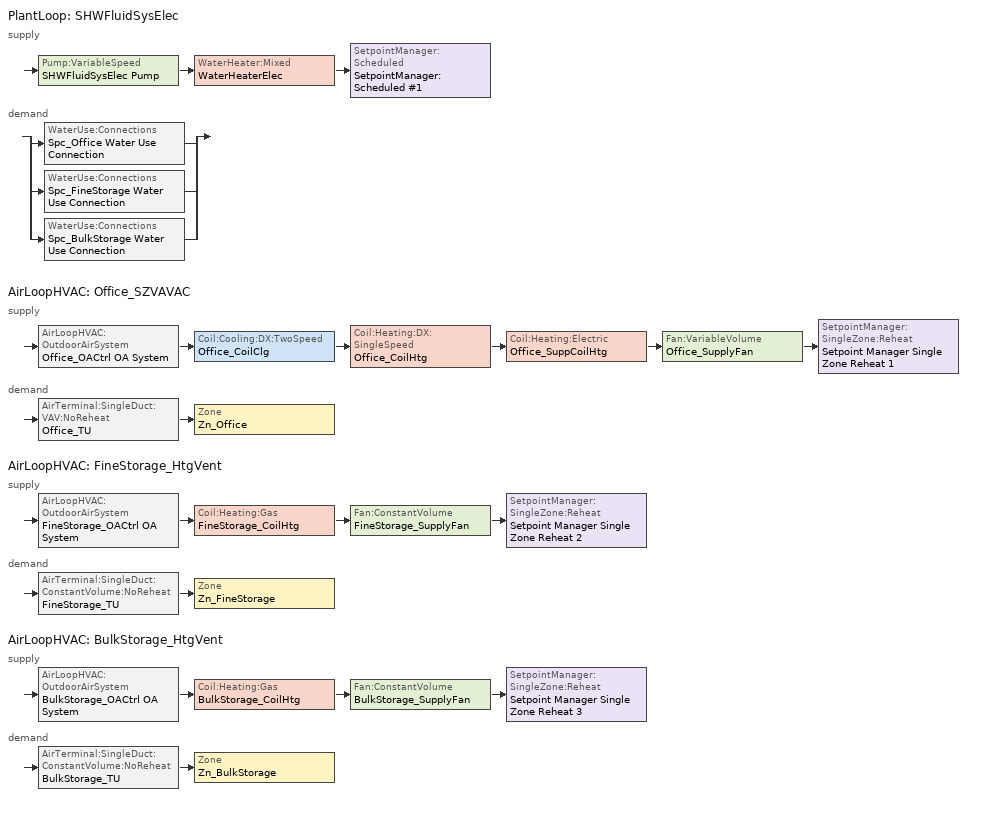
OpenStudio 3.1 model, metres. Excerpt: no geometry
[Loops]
PlantLoop 'SHWFluidSysElec'
 supply: Pump:VariableSpeed 'SHWFluidSysElec Pump' > WaterHeater:Mixed 'WaterHeaterElec' > SetpointManager:Scheduled 'SetpointManager:Scheduled #1'
 demand: split
  | WaterUse:Connections 'Spc_Office Water Use Connection'
  | WaterUse:Connections 'Spc_FineStorage Water Use Connection'
  | WaterUse:Connections 'Spc_BulkStorage Water Use Connection'
AirLoopHVAC 'Office_SZVAVAC'
 supply: AirLoopHVAC:OutdoorAirSystem 'Office_OACtrl OA System' > Coil:Cooling:DX:TwoSpeed 'Office_CoilClg' > Coil:Heating:DX:SingleSpeed 'Office_CoilHtg' > Coil:Heating:Electric 'Office_SuppCoilHtg' > Fan:VariableVolume 'Office_SupplyFan' > SetpointManager:SingleZone:Reheat 'Setpoint Manager Single Zone Reheat 1'
 demand: AirTerminal:SingleDuct:VAV:NoReheat 'Office_TU' > Zone 'Zn_Office'
AirLoopHVAC 'FineStorage_HtgVent'
 supply: AirLoopHVAC:OutdoorAirSystem 'FineStorage_OACtrl OA System' > Coil:Heating:Gas 'FineStorage_CoilHtg' > Fan:ConstantVolume 'FineStorage_SupplyFan' > SetpointManager:SingleZone:Reheat 'Setpoint Manager Single Zone Reheat 2'
 demand: AirTerminal:SingleDuct:ConstantVolume:NoReheat 'FineStorage_TU' > Zone 'Zn_FineStorage'
AirLoopHVAC 'BulkStorage_HtgVent'
 supply: AirLoopHVAC:OutdoorAirSystem 'BulkStorage_OACtrl OA System' > Coil:Heating:Gas 'BulkStorage_CoilHtg' > Fan:ConstantVolume 'BulkStorage_SupplyFan' > SetpointManager:SingleZone:Reheat 'Setpoint Manager Single Zone Reheat 3'
 demand: AirTerminal:SingleDuct:ConstantVolume:NoReheat 'BulkStorage_TU' > Zone 'Zn_BulkStorage'
[Sizing:Zone] Zone Cooling Design Supply Air Temperature Input Method=TemperatureDifference; Zone Cooling Design Supply Air Temperature {C}=14; Zone Cooling Design Supply Air Temperature Difference {deltaC}=11.1111; Zone Heating Design Supply Air Temperature Input Method=TemperatureDifference; Zone Heating Design Supply Air Temperature {C}=40; Zone Heating Design Supply Air Temperature Difference {deltaC}=13.8889; Zone Cooling Design Supply Air Humidity Ratio {kg-H2O/kg-air}=0.0085; Zone Heating Design Supply Air Humidity Ratio {kg-H2O/kg-air}=0.008; Zone Heating Sizing Factor=1; Zone Cooling Sizing Factor=1; Cooling Design Air Flow Method=DesignDay; Cooling Minimum Air Flow per Zone Floor Area {m3/s-m2}=0; Cooling Minimum Air Flow {m3/s}=0; Cooling Minimum Air Flow Fraction=0; Heating Maximum Air Flow per Zone Floor Area {m3/s-m2}=0; Heating Maximum Air Flow {m3/s}=0; Account for Dedicated Outdoor Air System=No; Dedicated Outdoor Air System Control Strategy=NeutralSupplyAir; Dedicated Outdoor Air Low Setpoint Temperature for Design {C}=autosize; Dedicated Outdoor Air High Setpoint Temperature for Design {C}=autosize
Name | Heating Design Air Flow Method | Heating Maximum Air Flow Fraction
Zn_Office | DesignDayWithLimit | 0.5
Zn_FineStorage; Zn_BulkStorage | DesignDay | 0
[Zone equipment]
Zn_Office: Office_TU
Zn_FineStorage: FineStorage_TU
Zn_BulkStorage: BulkStorage_TU
[PlantLoop]
SHWFluidSysElec: Glycol Concentration=0; Plant Loop Volume {m3}=Autocalculate; Load Distribution Scheme=Optimal
[Sizing:Plant]
SHWFluidSysElec: Loop Type=Heating; Design Loop Exit Temperature {C}=57.2222; Loop Design Temperature Difference {deltaC}=44.4444; Sizing Option=NonCoincident; Zone Timesteps in Averaging Window=1; Coincident Sizing Factor Mode=None
[WaterHeater:Mixed]
WaterHeaterElec: Tank Volume {m3}=0.113562; Setpoint Temperature Schedule=WaterHeaterElec Setpoint Temp; Deadband Temperature Difference {deltaC}=2; Maximum Temperature Limit {C}=82.22; Heater Control Type=Cycle; Heater Maximum Capacity {W}=8743.98; Heater Fuel Type=Electricity; Heater Thermal Efficiency=0.99; Off Cycle Parasitic Fuel Consumption Rate {W}=0; Off Cycle Parasitic Heat Fraction to Tank=0.8; On Cycle Parasitic Fuel Consumption Rate {W}=0; Ambient Temperature Indicator=Schedule; Ambient Temperature Schedule=WaterHeaterElec Ambient Temperature; Off Cycle Loss Coefficient to Ambient Temperature {W/K}=0.698363; On Cycle Loss Coefficient to Ambient Temperature {W/K}=0.698363; Use Side Effectiveness=1; Source Side Effectiveness=1; Use Side Design Flow Rate {m3/s}=autosize; Source Side Design Flow Rate {m3/s}=autosize; Indirect Water Heating Recovery Time {hr}=1.5; Source Side Flow Control Mode=IndirectHeatPrimarySetpoint
[Pump:VariableSpeed]
SHWFluidSysElec Pump: Rated Pump Head {Pa}=0; Pump Control Type=Intermittent; Skin Loss Radiative Fraction=0.5; Design Power Sizing Method=PowerPerFlowPerPressure; Design Electric Power per Unit Flow Rate {W/(m3/s)}=348701.1; Design Shaft Power per Unit Flow Rate per Unit Head {W-s/m3-Pa}=1.28205; Design Minimum Flow Rate Fraction=0
[SetpointManager:Scheduled]
SetpointManager:Scheduled #1: Control Variable=Temperature; Schedule=SHWFluidSysElec Supply Temp Schedule; Setpoint Node or NodeList=SHWFluidSysElec Supply Mixer Outlet Node
[WaterUse:Connections] Drain Water Heat Exchanger Type=None; Drain Water Heat Exchanger Destination=Plant
Name | Water Use Equipment Name 1
Spc_Office Water Use Connection | Spc_Office Water Use Equipment
Spc_FineStorage Water Use Connection | Spc_FineStorage Water Use Equipment
Spc_BulkStorage Water Use Connection | Spc_BulkStorage Water Use Equipment
[WaterUse:Equipment:Definition]
Name | Peak Flow Rate {m3/s} | Target Temperature Schedule
Spc_Office Water Use Definition | 2.41296e-06 | Spc_Office Target SHW Temp
Spc_FineStorage Water Use Definition | 2.83879e-06 | Spc_FineStorage Target SHW Temp
Spc_BulkStorage Water Use Definition | 6.52921e-06 | Spc_BulkStorage Target SHW Temp
[WaterUse:Equipment] Flow Rate Fraction Schedule=WarehouseServiceHotWater
Name | Water Use Equipment Definition
Spc_Office Water Use Equipment | Spc_Office Water Use Definition
Spc_FineStorage Water Use Equipment | Spc_FineStorage Water Use Definition
Spc_BulkStorage Water Use Equipment | Spc_BulkStorage Water Use Definition
[AirLoopHVAC] Availability Schedule=WarehouseHVACAvail; Design Return Air Flow Fraction of Supply Air Flow=1
Name | Design Supply Air Flow Rate {m3/s}
Office_SZVAVAC | 1.21437
FineStorage_HtgVent | 2.90171
BulkStorage_HtgVent | 12.9544
[Sizing:System] Type of Load to Size On=Sensible; Design Outdoor Air Flow Rate {m3/s}=Autosize; Preheat Design Temperature {C}=5.68434e-14; Preheat Design Humidity Ratio {kg-H2O/kg-Air}=0; Precool Design Temperature {C}=5.68434e-14; Precool Design Humidity Ratio {kg-H2O/kg-Air}=0; Central Heating Design Supply Air Temperature {C}=35; Sizing Option=NonCoincident; 100% Outdoor Air in Cooling=No; 100% Outdoor Air in Heating=No; Central Cooling Design Supply Air Humidity Ratio {kg-H2O/kg-Air}=0.0085; Central Heating Design Supply Air Humidity Ratio {kg-H2O/kg-Air}=0.008; Cooling Design Air Flow Method=DesignDay; Cooling Design Air Flow Rate {m3/s}=0; Heating Design Air Flow Method=DesignDay; Heating Design Air Flow Rate {m3/s}=0; System Outdoor Air Method=ZoneSum; Zone Maximum Outdoor Air Fraction=1; Cooling Supply Air Flow Rate Per Floor Area {m3/s-m2}=0.00996765; Cooling Fraction of Autosized Cooling Supply Air Flow Rate=1; Cooling Supply Air Flow Rate Per Unit Cooling Capacity {m3/s-W}=3.94755e-05; Heating Supply Air Flow Rate Per Floor Area {m3/s-m2}=0.00996765; Heating Fraction of Autosized Heating Supply Air Flow Rate=1; Heating Fraction of Autosized Cooling Supply Air Flow Rate=1; Heating Supply Air Flow Rate Per Unit Heating Capacity {m3/s-W}=3.15882e-05; Cooling Design Capacity Method=CoolingDesignCapacity; Cooling Design Capacity {W}=autosize; Cooling Design Capacity Per Floor Area {W/m2}=234.7; Fraction of Autosized Cooling Design Capacity=1; Heating Design Capacity Method=HeatingDesignCapacity; Heating Design Capacity {W}=autosize; Heating Design Capacity Per Floor Area {W/m2}=157; Fraction of Autosized Heating Design Capacity=1; Central Cooling Capacity Control Method=OnOff
Name | Central Heating Maximum System Air Flow Ratio | Central Cooling Design Supply Air Temperature {C}
Office_SZVAVAC | 0.5 | 12.7778
FineStorage_HtgVent; BulkStorage_HtgVent | 1 | 12.8
[Fan:VariableVolume]
Office_SupplyFan: Availability Schedule=Always On Discrete; Fan Total Efficiency=0.58175; Pressure Rise {Pa}=917.541; Maximum Flow Rate {m3/s}=1.21437; Fan Power Minimum Flow Rate Input Method=FixedFlowRate; Fan Power Minimum Flow Fraction=0; Fan Power Minimum Air Flow Rate {m3/s}=0.607184; Motor Efficiency=0.895; Motor In Airstream Fraction=1; Fan Power Coefficient 1=0.027828; Fan Power Coefficient 2=0.026583; Fan Power Coefficient 3=-0.087069; Fan Power Coefficient 4=1.03092; Fan Power Coefficient 5=0
[Coil:Heating:Electric]
Office_SuppCoilHtg: Availability Schedule=Office_SuppCoilHtg AvailSch; Nominal Capacity {W}=17285
[Coil:Heating:DX:SingleSpeed]
Office_CoilHtg: Availability Schedule=Always On Discrete; Rated Total Heating Capacity {W}=22305; Rated COP {W/W}=3.77622; Rated Air Flow Rate {m3/s}=1.21437; Rated Supply Fan Power Per Volume Flow Rate {W/(m3/s)}=773.3; Total Heating Capacity Function of Temperature Curve=CoilHtgHPQRatio_fToadbSI; Total Heating Capacity Function of Flow Fraction Curve=CoilHtgHPQRatio_fCFMRatio; Energy Input Ratio Function of Temperature Curve=CoilHtgHPEIRRatio_fToadbSI; Energy Input Ratio Function of Flow Fraction Curve=CoilHtgHPEIRRatio_fCFMRatio; Part Load Fraction Correlation Curve=CoilHtgHPEIRRatio_fQFrac; Defrost Energy Input Ratio Function of Temperature Curve=Office_CoilHtg Defrost Curve; Minimum Outdoor Dry-Bulb Temperature for Compressor Operation {C}=-8.33333; Maximum Outdoor Dry-Bulb Temperature for Defrost Operation {C}=4.44444; Crankcase Heater Capacity {W}=60.7879; Maximum Outdoor Dry-Bulb Temperature for Crankcase Heater Operation {C}=10; Defrost Strategy=ReverseCycle; Defrost Control=Timed; Defrost Time Period Fraction=0.058333; Resistive Defrost Heater Capacity {W}=2000
[Coil:Cooling:DX:TwoSpeed]
Office_CoilClg: Availability Schedule=Always On Discrete; Rated High Speed Total Cooling Capacity {W}=22305; Rated High Speed Sensible Heat Ratio=Autosize; Rated High Speed COP {W/W}=3.90941; Rated High Speed Air Flow Rate {m3/s}=1.21437; Unit Internal Static Air Pressure {Pa}=773.3; Total Cooling Capacity Function of Temperature Curve=CoilClgDXQRatio_fTwbToadbSI; Total Cooling Capacity Function of Flow Fraction Curve=CoilClgDXDblQRatio_fCFMRatio; Energy Input Ratio Function of Temperature Curve=CoilClgDXEIRRatio_fTwbToadbSI; Energy Input Ratio Function of Flow Fraction Curve=CoilClgDXDblEIRRatio_fCFMRatio; Part Load Fraction Correlation Curve=CoilClgDXEIRRatio_fQFrac; Rated Low Speed Total Cooling Capacity {W}=11152.5; Rated Low Speed Sensible Heat Ratio=Autosize; Rated Low Speed COP {W/W}=3.90941; Rated Low Speed Air Flow Rate {m3/s}=0.607186; Low Speed Total Cooling Capacity Function of Temperature Curve=CoilClgDXQRatio_fTwbToadbSI 1; Low Speed Energy Input Ratio Function of Temperature Curve=CoilClgDXEIRRatio_fTwbToadbSI 1; Condenser Type=AirCooled; Minimum Outdoor Dry-Bulb Temperature for Compressor Operation {C}=-25; High Speed Evaporative Condenser Effectiveness=0; High Speed Evaporative Condenser Air Flow Rate {m3/s}=Autosize; High Speed Evaporative Condenser Pump Rated Power Consumption {W}=Autosize; Low Speed Evaporative Condenser Effectiveness=0; Low Speed Evaporative Condenser Air Flow Rate {m3/s}=Autosize; Low Speed Evaporative Condenser Pump Rated Power Consumption {W}=Autosize; Basin Heater Capacity {W/K}=0; Basin Heater Setpoint Temperature {C}=10
[Controller:OutdoorAir] Minimum Outdoor Air Flow Rate {m3/s}=0; Maximum Outdoor Air Flow Rate {m3/s}=Autosize; Economizer Control Action Type=ModulateFlow; Lockout Type=NoLockout; Minimum Limit Type=FixedMinimum; High Humidity Control=No
Name | Economizer Control Type | Economizer Maximum Limit Dry-Bulb Temperature {C} | Economizer Maximum Limit Enthalpy {J/kg} | Minimum Outdoor Air Schedule | Maximum Fraction of Outdoor Air Schedule | Controller Mechanical Ventilation | Heat Recovery Bypass Control Type
Office_OACtrl | FixedDryBulb | 23.8889 | 116300 | Office_OACtrl Schedule | Office_OACtrl Max OA Schedule | Office_OACtrl Mech Vent Controller | BypassWhenOAFlowGreaterThanMinimum
FineStorage_OACtrl | NoEconomizer |  | 64000 | FineStorage_OACtrl Schedule |  | FineStorage_OACtrl Mech Vent Controller | BypassWhenWithinEconomizerLimits
BulkStorage_OACtrl | NoEconomizer |  | 64000 | BulkStorage_OACtrl Schedule |  | BulkStorage_OACtrl Mech Vent Controller | BypassWhenWithinEconomizerLimits
[Controller:MechanicalVentilation] Availability Schedule=Always On Discrete; System Outdoor Air Method=ZoneSum
Office_OACtrl Mech Vent Controller; FineStorage_OACtrl Mech Vent Controller; BulkStorage_OACtrl Mech Vent Controller
[AirLoopHVAC:OutdoorAirSystem]
Name | Controller
Office_OACtrl OA System | Office_OACtrl
FineStorage_OACtrl OA System | FineStorage_OACtrl
BulkStorage_OACtrl OA System | BulkStorage_OACtrl
[SetpointManager:SingleZone:Reheat]
Name | Minimum Supply Air Temperature {C} | Maximum Supply Air Temperature {C} | Control Zone | Setpoint Node or NodeList
Setpoint Manager Single Zone Reheat 1 | 12.7778 | 35 | Zn_Office | Office_SupplyFan Outlet Node
Setpoint Manager Single Zone Reheat 2 | -99 | 99 | Zn_FineStorage | FineStorage_SupplyFan Outlet Node
Setpoint Manager Single Zone Reheat 3 | -99 | 99 | Zn_BulkStorage | BulkStorage_SupplyFan Outlet Node
[Fan:ConstantVolume] Availability Schedule=Always On Discrete; Motor In Airstream Fraction=1
Name | Fan Total Efficiency | Pressure Rise {Pa} | Maximum Flow Rate {m3/s} | Motor Efficiency
FineStorage_SupplyFan | 0.58175 | 764.618 | 2.90171 | 0.895
BulkStorage_SupplyFan | 0.6084 | 780.298 | 12.9544 | 0.936
[Coil:Heating:Gas] Availability Schedule=Always On Discrete; Gas Burner Efficiency=0.81; Parasitic Electric Load {W}=0; Part Load Fraction Correlation Curve=CoilHtgFurnFIRRatio_fQRatio; Parasitic Gas Load {W}=0
Name | Nominal Capacity {W}
FineStorage_CoilHtg | 99388.9
BulkStorage_CoilHtg | 426662
[AirTerminal:SingleDuct:VAV:NoReheat]
Office_TU: Availability Schedule=Always On Discrete; Maximum Air Flow Rate {m3/s}=1.21437; Zone Minimum Air Flow Input Method=FixedFlowRate; Constant Minimum Air Flow Fraction=0.3; Fixed Minimum Air Flow Rate {m3/s}=0.607184; Control For Outdoor Air=No
[AirTerminal:SingleDuct:ConstantVolume:NoReheat] Availability Schedule=Always On Discrete
Name | Maximum Air Flow Rate {m3/s}
FineStorage_TU | 2.90171
BulkStorage_TU | 12.9544
[Curve:Biquadratic]
Name | Coefficient1 Constant | Coefficient2 x | Coefficient3 x**2 | Coefficient4 y | Coefficient5 y**2 | Coefficient6 x*y | Minimum Value of x | Maximum Value of x | Minimum Value of y | Maximum Value of y | Minimum Curve Output | Maximum Curve Output
CoilClgDXQRatio_fTwbToadbSI; CoilClgDXQRatio_fTwbToadbSI 1 | 0.86779 | 0.014245 | 0.000554 | -0.007569 | 3.2e-05 | -0.000191 | 13.89 | 25 | 23.89 | 46.11 | 0.77 | 1.29
CoilClgDXEIRRatio_fTwbToadbSI; CoilClgDXEIRRatio_fTwbToadbSI 1 | 0.116709 | 0.028458 | -0.000411 | 0.021422 | 0.000162 | -0.00068 | 13.89 | 25 | 23.89 | 46.11 | 0.77 | 1.33
Office_CoilHtg Defrost Curve | 1 | 0 | 0 | 0 | 0 | 0 | 0 | 1 | 0 | 1
[Curve:Cubic]
Name | Coefficient1 Constant | Coefficient2 x | Coefficient3 x**2 | Coefficient4 x**3 | Minimum Value of x | Maximum Value of x | Minimum Curve Output | Maximum Curve Output
CoilClgDXEIRRatio_fQFrac | 0 | 5.1091 | -8.5515 | 4.4744 | 0.7 | 1 | 0.92 | 1
CoilClgDXDblEIRRatio_fCFMRatio | 1.00795 | 0.345441 | -0.692289 | 0.338899 | 0 | 100
CoilHtgHPQRatio_fToadbSI | 0.729009 | 0.031928 | 0.000136 | -9e-06 | 0 | 10 | 0.17 | 1.05
CoilHtgHPEIRRatio_fToadbSI | 1.21829 | -0.036117 | 0.00142 | -2.7e-05 | 0 | 10 | 0.97 | 3.18
CoilClgDXDblQRatio_fCFMRatio | 0.472786 | 1.24334 | -1.03871 | 0.322578 | 0 | 100 | 0.47
[Curve:Quadratic]
Name | Coefficient1 Constant | Coefficient2 x | Coefficient3 x**2 | Minimum Value of x | Maximum Value of x | Minimum Curve Output | Maximum Curve Output
CoilHtgHPQRatio_fCFMRatio | 0.84 | 0.16 | 0 | 0 | 100 | 0.84
CoilHtgHPEIRRatio_fQFrac | 0.85 | 0.15 | 0 | 0 | 1 | 0.85 | 1
CoilHtgHPEIRRatio_fCFMRatio | 1.3824 | -0.4336 | 0.0512 | 0 | 1
CoilHtgFurnFIRRatio_fQRatio | 0.01861 | 1.09421 | -0.112819 | 0.7 | 1 | 0.73 | 1
[Schedule:Day]
OnDay; AllOnHVACAvailDay; Office_OACtrl Schedule Week 1 Summer; Office_OACtrl Schedule Week 1 Winter; FineStorage_OACtrl Schedule Week 1 Summer; FineStorage_OACtrl Schedule Week 1 Winter; BulkStorage_OACtrl Schedule Week 1 Summer; BulkStorage_OACtrl Schedule Week 1 Winter: 1, 0, 1, 2, 0, 1, 3, 0, 1, 4, 0, 1, 5, 0, 1, 6, 0, 1, 7, 0, 1, 8, 0, 1, 9, 0, 1, 10, 0, 1, 11, 0, 1, 12, 0, 1, 13, 0, 1, 14, 0, 1, 15, 0, 1, 16, 0, 1, 17, 0, 1, 18, 0, 1, 19, 0, 1, 20, 0, 1, 21, 0, 1, 22, 0, 1, 23, 0, 1, 24, 0, 1
OffDay; WarehouseHVACAvailSun; Office_OACtrl Schedule Week 1 Sunday; Office_OACtrl Schedule Week 1 Holiday; Office_OACtrl Schedule Week 1 Custom 1; Office_OACtrl Schedule Week 1 Custom 2; FineStorage_OACtrl Schedule Week 1 Sunday; FineStorage_OACtrl Schedule Week 1 Holiday; FineStorage_OACtrl Schedule Week 1 Custom 1; FineStorage_OACtrl Schedule Week 1 Custom 2; BulkStorage_OACtrl Schedule Week 1 Sunday; BulkStorage_OACtrl Schedule Week 1 Holiday; BulkStorage_OACtrl Schedule Week 1 Custom 1; BulkStorage_OACtrl Schedule Week 1 Custom 2: 1, 0, 0, 2, 0, 0, 3, 0, 0, 4, 0, 0, 5, 0, 0, 6, 0, 0, 7, 0, 0, 8, 0, 0, 9, 0, 0, 10, 0, 0, 11, 0, 0, 12, 0, 0, 13, 0, 0, 14, 0, 0, 15, 0, 0, 16, 0, 0, 17, 0, 0, 18, 0, 0, 19, 0, 0, 20, 0, 0, 21, 0, 0, 22, 0, 0, 23, 0, 0, 24, 0, 0
WarehouseServiceHotWaterSun: 1, 0, 0.02, 2, 0, 0.02, 3, 0, 0.02, 4, 0, 0.02, 5, 0, 0.02, 6, 0, 0.02, 7, 0, 0.02, 8, 0, 0.02, 9, 0, 0.02, 10, 0, 0.02, 11, 0, 0.02, 12, 0, 0.02, 13, 0, 0.04, 14, 0, 0.04, 15, 0, 0.02, 16, 0, 0.02, 17, 0, 0.02, 18, 0, 0.02, 19, 0, 0.02, 20, 0, 0.02, 21, 0, 0.02, 22, 0, 0.02, 23, 0, 0.02, 24, 0, 0.02
WarehouseServiceHotWaterWD: 1, 0, 0.02, 2, 0, 0.02, 3, 0, 0.02, 4, 0, 0.02, 5, 0, 0.05, 6, 0, 0.07, 7, 0, 0.07, 8, 0, 0.1, 9, 0, 0.3, 10, 0, 0.36, 11, 0, 0.36, 12, 0, 0.46, 13, 0, 0.57, 14, 0, 0.43, 15, 0, 0.38, 16, 0, 0.4, 17, 0, 0.3, 18, 0, 0.18, 19, 0, 0.03, 20, 0, 0.03, 21, 0, 0.03, 22, 0, 0.03, 23, 0, 0.03, 24, 0, 0.03
WarehouseServiceHotWaterSat: 1, 0, 0.02, 2, 0, 0.02, 3, 0, 0.02, 4, 0, 0.02, 5, 0, 0.02, 6, 0, 0.02, 7, 0, 0.02, 8, 0, 0.02, 9, 0, 0.06, 10, 0, 0.12, 11, 0, 0.12, 12, 0, 0.17, 13, 0, 0.04, 14, 0, 0.04, 15, 0, 0.02, 16, 0, 0.02, 17, 0, 0.02, 18, 0, 0.02, 19, 0, 0.02, 20, 0, 0.02, 21, 0, 0.02, 22, 0, 0.02, 23, 0, 0.02, 24, 0, 0.02
WarehouseHVACAvailWD; Office_OACtrl Schedule Week 1 Monday; Office_OACtrl Schedule Week 1 Tuesday; Office_OACtrl Schedule Week 1 Wednesday; Office_OACtrl Schedule Week 1 Thursday; Office_OACtrl Schedule Week 1 Friday; FineStorage_OACtrl Schedule Week 1 Monday; FineStorage_OACtrl Schedule Week 1 Tuesday; FineStorage_OACtrl Schedule Week 1 Wednesday; FineStorage_OACtrl Schedule Week 1 Thursday; FineStorage_OACtrl Schedule Week 1 Friday; BulkStorage_OACtrl Schedule Week 1 Monday; BulkStorage_OACtrl Schedule Week 1 Tuesday; BulkStorage_OACtrl Schedule Week 1 Wednesday; BulkStorage_OACtrl Schedule Week 1 Thursday; BulkStorage_OACtrl Schedule Week 1 Friday: 1, 0, 0, 2, 0, 0, 3, 0, 0, 4, 0, 0, 5, 0, 0, 6, 0, 0, 7, 0, 1, 8, 0, 1, 9, 0, 1, 10, 0, 1, 11, 0, 1, 12, 0, 1, 13, 0, 1, 14, 0, 1, 15, 0, 1, 16, 0, 1, 17, 0, 1, 18, 0, 0, 19, 0, 0, 20, 0, 0, 21, 0, 0, 22, 0, 0, 23, 0, 0, 24, 0, 0
WarehouseHVACAvailSat; Office_OACtrl Schedule Week 1 Saturday; FineStorage_OACtrl Schedule Week 1 Saturday; BulkStorage_OACtrl Schedule Week 1 Saturday: 1, 0, 0, 2, 0, 0, 3, 0, 0, 4, 0, 0, 5, 0, 0, 6, 0, 0, 7, 0, 0, 8, 0, 1, 9, 0, 1, 10, 0, 1, 11, 0, 1, 12, 0, 1, 13, 0, 1, 14, 0, 1, 15, 0, 1, 16, 0, 1, 17, 0, 0, 18, 0, 0, 19, 0, 0, 20, 0, 0, 21, 0, 0, 22, 0, 0, 23, 0, 0, 24, 0, 0
Schedule:Day #2: 24, 0, 20
Schedule:Day #5; Schedule:Day #6; Schedule:Day #7; Schedule:Day #9; Schedule:Day #11: 24, 0, 57.2222
Schedule Day 1: 24, 0, 1
[Schedule:Week]
WarehouseServiceHotWaterWk: WarehouseServiceHotWaterSun, WarehouseServiceHotWaterWD, WarehouseServiceHotWaterWD, WarehouseServiceHotWaterWD, WarehouseServiceHotWaterWD, WarehouseServiceHotWaterWD, WarehouseServiceHotWaterSat, WarehouseServiceHotWaterSun, OnDay, OffDay, WarehouseServiceHotWaterSun, WarehouseServiceHotWaterSun
WarehouseHVACAvailWk: WarehouseHVACAvailSun, WarehouseHVACAvailWD, WarehouseHVACAvailWD, WarehouseHVACAvailWD, WarehouseHVACAvailWD, WarehouseHVACAvailWD, WarehouseHVACAvailSat, WarehouseHVACAvailSun, AllOnHVACAvailDay, AllOnHVACAvailDay, WarehouseHVACAvailSun, WarehouseHVACAvailSun
Office_OACtrl Schedule Week 1: Office_OACtrl Schedule Week 1 Sunday, Office_OACtrl Schedule Week 1 Monday, Office_OACtrl Schedule Week 1 Tuesday, Office_OACtrl Schedule Week 1 Wednesday, Office_OACtrl Schedule Week 1 Thursday, Office_OACtrl Schedule Week 1 Friday, Office_OACtrl Schedule Week 1 Saturday, Office_OACtrl Schedule Week 1 Holiday, Office_OACtrl Schedule Week 1 Summer, Office_OACtrl Schedule Week 1 Winter, Office_OACtrl Schedule Week 1 Custom 1, Office_OACtrl Schedule Week 1 Custom 2
FineStorage_OACtrl Schedule Week 1: FineStorage_OACtrl Schedule Week 1 Sunday, FineStorage_OACtrl Schedule Week 1 Monday, FineStorage_OACtrl Schedule Week 1 Tuesday, FineStorage_OACtrl Schedule Week 1 Wednesday, FineStorage_OACtrl Schedule Week 1 Thursday, FineStorage_OACtrl Schedule Week 1 Friday, FineStorage_OACtrl Schedule Week 1 Saturday, FineStorage_OACtrl Schedule Week 1 Holiday, FineStorage_OACtrl Schedule Week 1 Summer, FineStorage_OACtrl Schedule Week 1 Winter, FineStorage_OACtrl Schedule Week 1 Custom 1, FineStorage_OACtrl Schedule Week 1 Custom 2
BulkStorage_OACtrl Schedule Week 1: BulkStorage_OACtrl Schedule Week 1 Sunday, BulkStorage_OACtrl Schedule Week 1 Monday, BulkStorage_OACtrl Schedule Week 1 Tuesday, BulkStorage_OACtrl Schedule Week 1 Wednesday, BulkStorage_OACtrl Schedule Week 1 Thursday, BulkStorage_OACtrl Schedule Week 1 Friday, BulkStorage_OACtrl Schedule Week 1 Saturday, BulkStorage_OACtrl Schedule Week 1 Holiday, BulkStorage_OACtrl Schedule Week 1 Summer, BulkStorage_OACtrl Schedule Week 1 Winter, BulkStorage_OACtrl Schedule Week 1 Custom 1, BulkStorage_OACtrl Schedule Week 1 Custom 2
[Schedule:Year]
WarehouseServiceHotWater: 12, 31, WarehouseServiceHotWaterWk
WarehouseHVACAvail: 12, 31, WarehouseHVACAvailWk
Office_OACtrl Schedule: 12, 31, Office_OACtrl Schedule Week 1
FineStorage_OACtrl Schedule: 12, 31, FineStorage_OACtrl Schedule Week 1
BulkStorage_OACtrl Schedule: 12, 31, BulkStorage_OACtrl Schedule Week 1
[Schedule:Ruleset]
Name | Default Day Schedule
WaterHeaterElec Ambient Temperature | Schedule:Day #2
WaterHeaterElec Setpoint Temp | Schedule:Day #5
SHWFluidSysElec Supply Temp Schedule | Schedule:Day #6
Spc_Office Target SHW Temp | Schedule:Day #7
Spc_FineStorage Target SHW Temp | Schedule:Day #9
Spc_BulkStorage Target SHW Temp | Schedule:Day #11
Office_OACtrl Max OA Schedule | Schedule Day 1
[Schedule:Constant] Value=1
Always On Discrete; Office_SuppCoilHtg AvailSch
